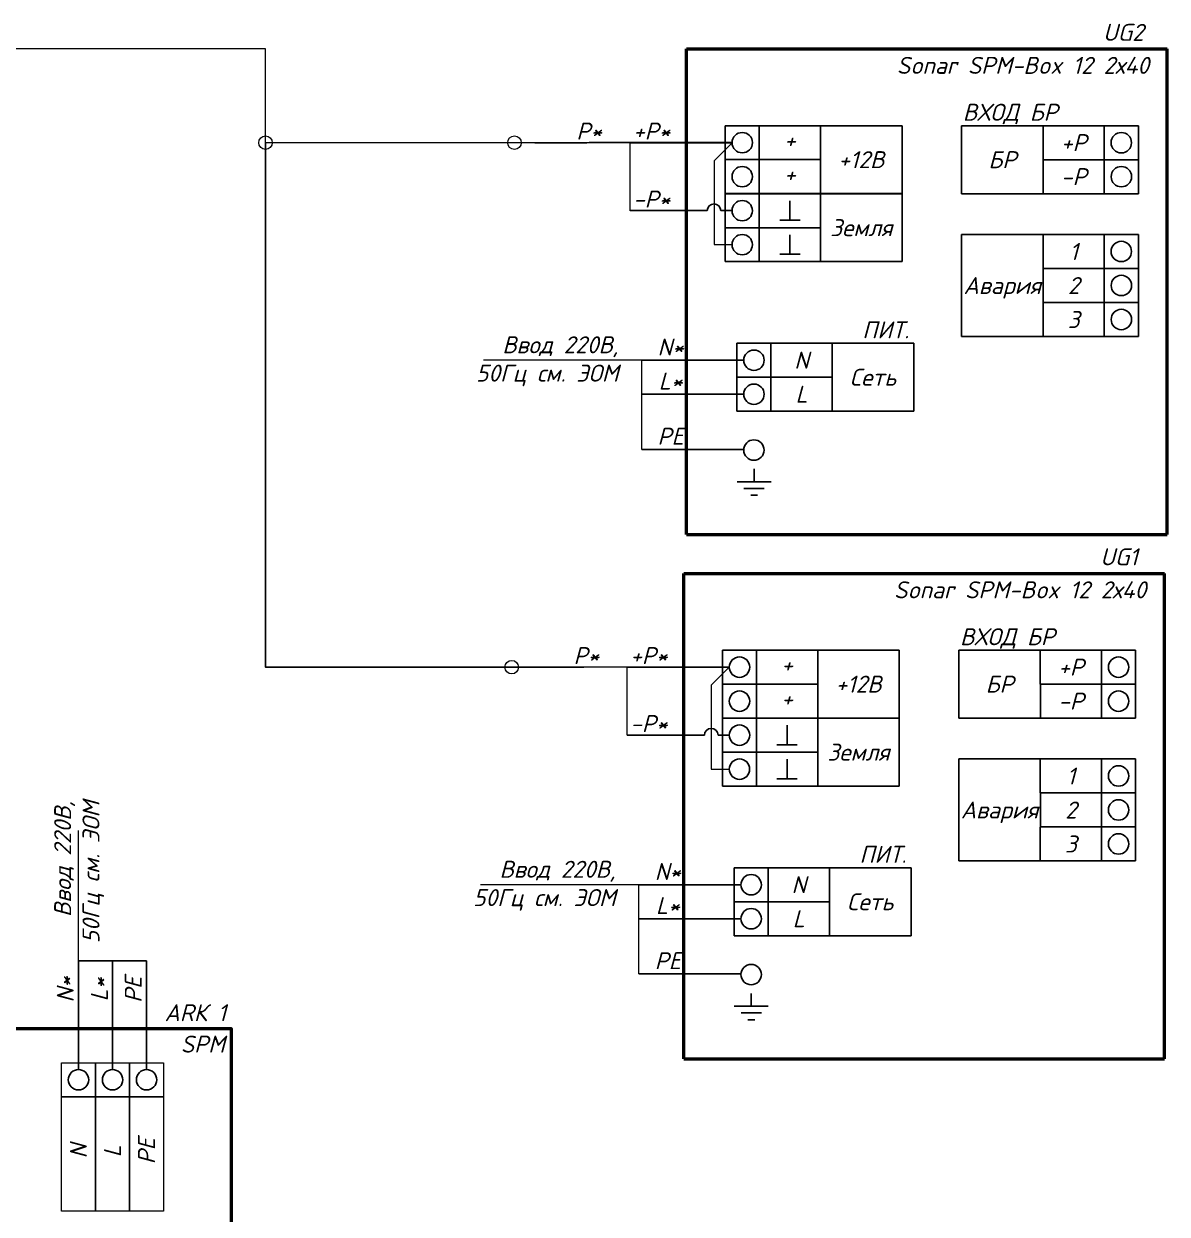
# Model space of a CAD drawing. Extents: x -152830 to 1281226, y -304852 to -2349.
# Drawn here: x 1110434 to 1127244, y -39169 to -21662 of the extents above; entities that cross this region are included whole.
import ezdxf
from ezdxf.enums import TextEntityAlignment as Align

# ---------------------------------------------------------------- set-up
doc = ezdxf.new("R2010")
doc.units = 0
doc.header["$LTSCALE"] = 100
doc.layers.get('Defpoints').update_dxf_attribs({"color": 42})
doc.layers.add('PDF _Текст', color=7, linetype='Continuous', true_color=0xb82d00)
doc.layers.add('Схемы подключ', color=7, linetype='Continuous', lineweight=15)
doc.styles.add('OlympDesign', font='isocpeui.ttf', dxfattribs={"height": 250})

msp = doc.modelspace()

# ---------------------------------------------------------------- linework, layer by layer
for p, q in [((1118709.675702, -23409.811454), (1117947.895425, -23409.811454)), ((1118668.801365, -31123.580233), (1117907.021088, -31123.580233))]:
    msp.add_line(p, q)
for points in [[(1117907.021088, -31123.580233), (1113987.550289, -31123.580233), (1113987.550289, -23409.811454)], [(1112238.3751, -35443.509627), (1111238.3751, -35443.509627)]]:
    msp.add_lwpolyline(points)
at = {"layer": 'Defpoints'}
msp.add_ray((0, -11682.243475), (1, 0), dxfattribs=at)
msp.add_ray((0, -11682.243475), (1, 0), dxfattribs=at)
at = {"layer": 'Схемы подключ'}
for p, q in [((1119315.201602, -23409.811454), (1118709.675702, -23409.811454)), ((1119346.772563, -23409.788206), (1118746.054808, -23409.788206)), ((1119347.033295, -23409.59854), (1118747.097737, -23409.59854)), ((1119347.293715, -24009.867229), (1119347.219307, -23409.788206)), ((1119347.40532, -24409.946256), (1119347.330912, -24009.867229)), ((1119518.085696, -26609.694966), (1117190.976093, -26609.694966)), ((1119518.271708, -27921.335827), (1119518.271708, -26609.884632)), ((1119274.327266, -31123.580233), (1118668.801365, -31123.580233)), ((1119305.898226, -31123.556985), (1118705.180472, -31123.556985)), ((1119306.158958, -31123.367319), (1118706.223401, -31123.367319)), ((1119306.233366, -31723.446342), (1119306.158958, -31123.367319)), ((1119306.344971, -32123.525369), (1119306.270563, -31723.446342)), ((1111238.3751, -35442.412123), (1111238.3751, -33524.651686)), ((1119477.211359, -34323.463745), (1117150.101757, -34323.463745)), ((1119477.211359, -35634.91494), (1119477.211359, -34323.463745))]:
    msp.add_line(p, q, dxfattribs=at)
at = {"layer": 'Схемы подключ', "color": 0, "lineweight": 25}
for p, q in [((1119345.990366, -23409.788206), (1120846.772563, -23409.788206)), ((1119347.033295, -23409.59854), (1120847.033295, -23409.59854)), ((1120481.59313, -24409.75659), (1119347.219307, -24409.75659)), ((1120847.219307, -24409.75659), (1120681.59312, -24409.75659)), ((1119517.564231, -26609.694966), (1121018.085696, -26609.694966)), ((1121018.085696, -27109.694966), (1119518.085696, -27109.694966)), ((1119518.085696, -27921.146161), (1121016.988192, -27921.146161)), ((1119305.11603, -31123.556985), (1120805.898226, -31123.556985)), ((1119306.158958, -31123.367319), (1120806.158958, -31123.367319)), ((1120440.718794, -32123.525369), (1119306.344971, -32123.525369)), ((1120806.344971, -32123.525369), (1120640.718784, -32123.525369)), ((1119476.689895, -34323.463745), (1120977.211359, -34323.463745)), ((1120977.211359, -34823.463745), (1119477.211359, -34823.463745)), ((1119477.211359, -35634.91494), (1120976.113855, -35634.91494))]:
    msp.add_line(p, q, dxfattribs=at)
at = {"layer": 'Схемы подключ', "lineweight": 25}
for p, q in [((1111238.3751, -35441.890659), (1111238.3751, -37042.228799)), ((1111738.3751, -37042.228799), (1111738.3751, -35443.509627)), ((1112238.3751, -35443.509627), (1112238.3751, -37042.228799))]:
    msp.add_line(p, q, dxfattribs=at)
at = {"layer": 'Схемы подключ'}
for points in [[(1118031.649728, -23409.811454), (1113987.550289, -23409.811454), (1113987.550289, -22030.442857), (1096922.117549, -22030.442857)], [(1120846.772563, -23409.788206), (1120581.593125, -23674.967643), (1120581.593125, -24909.853016), (1120846.90441, -24909.853016)], [(1120805.898226, -31123.556985), (1120540.718789, -31388.736422), (1120540.718789, -32623.621795), (1120806.030074, -32623.621795)]]:
    msp.add_lwpolyline(points, dxfattribs=at)
at = {"layer": 'Схемы подключ', "lineweight": 50}
for points in [[(1120177.609883, -22030.442857), (1127243.870615, -22030.442857)], [(1120177.941814, -29171.511066), (1120177.609883, -22030.442857)], [(1127244.202547, -29171.511066), (1127243.870615, -22030.442857)], [(1120177.941814, -29171.511066), (1127244.202547, -29171.511066)], [(1120136.735546, -29744.211636), (1127202.996278, -29744.211636)], [(1120137.067478, -36885.279845), (1120136.735546, -29744.211636)], [(1127203.32821, -36885.279845), (1127202.996278, -29744.211636)], [(1120137.067478, -36885.279845), (1127203.32821, -36885.279845)]]:
    msp.add_lwpolyline(points, dxfattribs=at)
at = {"layer": 'Схемы подключ', "color": 0, "lineweight": 25}
for points in [[(1120746.381433, -23159.694966), (1121246.642166, -23159.694966)], [(1120746.642166, -23159.694966), (1121246.902898, -23159.694966)], [(1120746.642166, -23159.694966), (1120746.642166, -23659.694966)], [(1120746.902898, -23159.694966), (1121247.16363, -23159.694966)], [(1120746.902898, -23159.694966), (1120746.902898, -23659.694966)], [(1121246.642166, -23159.694966), (1122146.642166, -23159.694966)], [(1121246.902898, -23159.694966), (1121246.902898, -23659.694966)], [(1123346.902898, -23159.694966), (1121246.902898, -23159.694966)], [(1121247.16363, -23159.694966), (1121247.16363, -23659.694966)], [(1122147.16363, -23159.694966), (1121247.16363, -23159.694966)], [(1122147.16363, -23659.694966), (1122147.16363, -23159.694966)], [(1123346.902898, -24159.694966), (1123346.902898, -23159.694966)], [(1124220.157274, -23159.853016), (1126320.157274, -23159.853016)], [(1124220.157274, -24159.853016), (1124220.157274, -23159.853016)], [(1125419.896542, -23659.853016), (1125419.896542, -23159.853016)], [(1125419.896542, -23159.853016), (1126319.896542, -23159.853016)], [(1126320.418006, -23159.853016), (1125420.418006, -23159.853016)], [(1126820.157274, -23159.853016), (1126319.896542, -23159.853016)], [(1126319.896542, -23159.853016), (1126319.896542, -23659.853016)], [(1126820.418006, -23159.853016), (1126320.157274, -23159.853016)], [(1126320.157274, -23159.853016), (1126320.157274, -23659.853016)], [(1126820.678739, -23159.853016), (1126320.418006, -23159.853016)], [(1126820.157274, -23159.853016), (1126820.157274, -23659.853016)], [(1126820.418006, -23159.853016), (1126820.418006, -23659.853016)], [(1120846.772563, -23409.788206), (1120581.593125, -23674.967643)], [(1120746.642166, -23659.694966), (1121246.902898, -23659.694966)], [(1120746.642166, -23659.694966), (1120746.642166, -24159.694966)], [(1120746.902898, -23659.694966), (1121247.16363, -23659.694966)], [(1121246.902898, -23659.694966), (1121246.902898, -24159.694966)], [(1122146.902898, -23659.694966), (1121246.902898, -23659.694966)], [(1121247.16363, -23659.694966), (1122147.16363, -23659.694966)], [(1122146.902898, -24159.694966), (1122146.902898, -23659.694966)], [(1126319.896542, -23659.853016), (1125419.896542, -23659.853016)], [(1125420.157274, -24159.853016), (1125420.157274, -23659.853016)], [(1125420.157274, -23659.853016), (1126320.157274, -23659.853016)], [(1126820.157274, -23659.853016), (1126319.896542, -23659.853016)], [(1126320.157274, -23659.853016), (1126320.157274, -24159.853016)], [(1126820.418006, -23659.853016), (1126320.157274, -23659.853016)], [(1126820.418006, -23659.853016), (1126820.418006, -24159.853016)], [(1120746.306714, -24159.853016), (1121246.567446, -24159.853016)], [(1120746.567446, -24159.853016), (1120746.567446, -24659.853016)], [(1120746.567446, -24159.853016), (1121246.828178, -24159.853016)], [(1120746.642166, -24159.694966), (1121246.902898, -24159.694966)], [(1120746.828178, -24159.853016), (1120746.828178, -24659.853016)], [(1120746.828178, -24159.853016), (1121247.08891, -24159.853016)], [(1120746.902898, -24159.694966), (1121247.16363, -24159.694966)], [(1121246.567446, -24159.853016), (1122146.567446, -24159.853016)], [(1123346.828178, -24159.853016), (1121246.828178, -24159.853016)], [(1121246.828178, -24159.853016), (1121246.828178, -24659.853016)], [(1121246.902898, -24159.694966), (1122146.902898, -24159.694966)], [(1121247.08891, -24159.853016), (1121247.08891, -24659.853016)], [(1122147.08891, -24159.853016), (1121247.08891, -24159.853016)], [(1122147.16363, -24159.694966), (1121247.16363, -24159.694966)], [(1122146.902898, -24159.694966), (1123346.902898, -24159.694966)], [(1122147.08891, -24659.853016), (1122147.08891, -24159.853016)], [(1123346.902898, -24159.694966), (1122147.16363, -24159.694966)], [(1123346.828178, -25159.853016), (1123346.828178, -24159.853016)], [(1124220.157274, -24159.853016), (1125419.896542, -24159.853016)], [(1125420.157274, -24159.853016), (1124220.157274, -24159.853016)], [(1124220.231994, -24160.011066), (1126320.231994, -24160.011066)], [(1125419.896542, -24159.853016), (1126319.896542, -24159.853016)], [(1125419.971262, -24160.011066), (1126319.971262, -24160.011066)], [(1126320.157274, -24159.853016), (1125420.157274, -24159.853016)], [(1126320.492726, -24160.011066), (1125420.492726, -24160.011066)], [(1126820.157274, -24159.853016), (1126319.896542, -24159.853016)], [(1126820.231994, -24160.011066), (1126319.971262, -24160.011066)], [(1126820.418006, -24159.853016), (1126320.157274, -24159.853016)], [(1126820.492726, -24160.011066), (1126320.231994, -24160.011066)], [(1126820.753458, -24160.011066), (1126320.492726, -24160.011066)], [(1121696.971262, -24551.011066), (1121696.971262, -24264.011066)], [(1120746.567446, -24659.853016), (1120746.567446, -25159.853016)], [(1120746.567446, -24659.853016), (1121246.828178, -24659.853016)], [(1120746.828178, -24659.853016), (1121247.08891, -24659.853016)], [(1121246.828178, -24659.853016), (1121246.828178, -25159.853016)], [(1122146.828178, -24659.853016), (1121246.828178, -24659.853016)], [(1121247.08891, -24659.853016), (1122147.08891, -24659.853016)], [(1121846.971262, -24551.011066), (1121546.971262, -24551.011066)], [(1122146.828178, -25159.853016), (1122146.828178, -24659.853016)], [(1121696.971262, -25051.011066), (1121696.971262, -24764.011066)], [(1124220.157274, -26260.169116), (1124220.157274, -24759.853016)], [(1124220.157274, -24759.853016), (1126320.157274, -24759.853016)], [(1125419.896542, -25259.853016), (1125419.896542, -24759.853016)], [(1125419.896542, -24759.853016), (1126319.896542, -24759.853016)], [(1126320.418007, -24759.853016), (1125420.418007, -24759.853016)], [(1126319.896542, -24759.853016), (1126319.896542, -25259.853016)], [(1126820.157274, -24759.853016), (1126319.896542, -24759.853016)], [(1126820.418007, -24759.853016), (1126320.157274, -24759.853016)], [(1126320.157274, -24759.853016), (1126320.157274, -25259.853016)], [(1126820.678739, -24759.853016), (1126320.418007, -24759.853016)], [(1126820.157274, -24759.853016), (1126820.157274, -25259.853016)], [(1126820.418007, -24759.853016), (1126820.418007, -25259.853016)], [(1120746.567446, -25159.853016), (1121246.828178, -25159.853016)], [(1120746.828178, -25159.853016), (1121247.08891, -25159.853016)], [(1121246.828178, -25159.853016), (1122146.828178, -25159.853016)], [(1122147.08891, -25159.853016), (1121247.08891, -25159.853016)], [(1121846.971262, -25051.011066), (1121546.971262, -25051.011066)], [(1122146.828178, -25159.853016), (1123346.828178, -25159.853016)], [(1123346.828178, -25159.853016), (1122147.08891, -25159.853016)], [(1126319.896542, -25259.853016), (1125419.896542, -25259.853016)], [(1125419.971262, -26260.169116), (1125420.157274, -25259.853016)], [(1125420.157274, -25259.853016), (1126320.157274, -25259.853016)], [(1126820.157274, -25259.853016), (1126319.896542, -25259.853016)], [(1126820.418007, -25259.853016), (1126320.157274, -25259.853016)], [(1126320.157274, -25259.853016), (1126320.157274, -25759.853016)], [(1126820.418007, -25259.853016), (1126820.418007, -25759.853016)], [(1125419.896542, -25759.853016), (1126319.896542, -25759.853016)], [(1125419.971262, -25760.011066), (1126319.971262, -25760.011066)], [(1126320.157274, -25759.853016), (1125420.157274, -25759.853016)], [(1126320.492726, -25760.011066), (1125420.492726, -25760.011066)], [(1126820.157274, -25759.853016), (1126319.896542, -25759.853016)], [(1126820.231994, -25760.011066), (1126319.971262, -25760.011066)], [(1126820.418007, -25759.853016), (1126320.157274, -25759.853016)], [(1126320.157274, -25760.011066), (1126320.157274, -26260.011066)], [(1126820.492726, -25760.011066), (1126320.231994, -25760.011066)], [(1126820.753458, -25760.011066), (1126320.492726, -25760.011066)], [(1126820.418007, -25760.011066), (1126820.418007, -26260.011066)], [(1124220.231994, -26260.169116), (1126320.231994, -26260.169116)], [(1125419.896542, -26260.011066), (1126319.896542, -26260.011066)], [(1125419.971262, -26260.169116), (1126319.971262, -26260.169116)], [(1126320.157274, -26260.011066), (1125420.157274, -26260.011066)], [(1126320.492726, -26260.169116), (1125420.492726, -26260.169116)], [(1126820.157274, -26260.011066), (1126319.896542, -26260.011066)], [(1126820.231994, -26260.169116), (1126319.971262, -26260.169116)], [(1126820.418007, -26260.011066), (1126320.157274, -26260.011066)], [(1126820.492726, -26260.169116), (1126320.231994, -26260.169116)], [(1126820.753458, -26260.169116), (1126320.492726, -26260.169116)], [(1120918.476794, -26359.694966), (1121418.737526, -26359.694966)], [(1120918.737526, -26359.694966), (1120918.737526, -26859.694966)], [(1120918.737526, -26359.694966), (1121418.998258, -26359.694966)], [(1120918.998258, -26359.694966), (1120918.998258, -26859.694966)], [(1120918.998258, -26359.694966), (1121419.25899, -26359.694966)], [(1121418.737526, -26359.694966), (1122318.737526, -26359.694966)], [(1123518.998258, -26359.694966), (1121418.998258, -26359.694966)], [(1121418.998258, -26359.694966), (1121418.998258, -26859.694966)], [(1122319.25899, -26359.694966), (1121419.25899, -26359.694966)], [(1121419.25899, -26359.694966), (1121419.25899, -26859.694966)], [(1122319.25899, -26859.694966), (1122319.25899, -26359.694966)], [(1123518.998258, -27359.694966), (1123518.998258, -26359.694966)], [(1120918.737526, -26859.694966), (1121418.998258, -26859.694966)], [(1120918.737526, -26859.694966), (1120918.737526, -27359.694966)], [(1120918.998258, -26859.694966), (1121419.25899, -26859.694966)], [(1122318.998258, -26859.694966), (1121418.998258, -26859.694966)], [(1121418.998258, -26859.694966), (1121418.998258, -27359.694966)], [(1121419.25899, -26859.694966), (1122319.25899, -26859.694966)], [(1122318.998258, -27359.694966), (1122318.998258, -26859.694966)], [(1120918.402074, -27359.853016), (1121418.662806, -27359.853016)], [(1120918.662806, -27359.853016), (1121418.923539, -27359.853016)], [(1120918.737526, -27359.694966), (1121418.998258, -27359.694966)], [(1120918.923539, -27359.853016), (1121419.184271, -27359.853016)], [(1120918.998258, -27359.694966), (1121419.25899, -27359.694966)], [(1121418.662806, -27359.853016), (1122318.662806, -27359.853016)], [(1123518.923539, -27359.853016), (1121418.923539, -27359.853016)], [(1121418.998258, -27359.694966), (1122318.998258, -27359.694966)], [(1122319.184271, -27359.853016), (1121419.184271, -27359.853016)], [(1122319.25899, -27359.694966), (1121419.25899, -27359.694966)], [(1122318.998258, -27359.694966), (1123518.998258, -27359.694966)], [(1123518.998258, -27359.694966), (1122319.25899, -27359.694966)], [(1121170.588087, -28395.694966), (1121170.588087, -28208.694966)], [(1120920.588087, -28395.694966), (1121420.588087, -28395.694966)], [(1121020.588087, -28495.694966), (1121320.588087, -28495.694966)], [(1121120.588087, -28595.694966), (1121220.588087, -28595.694966)], [(1120705.507097, -30873.463745), (1121205.767829, -30873.463745)], [(1120705.767829, -30873.463745), (1121206.028561, -30873.463745)], [(1120705.767829, -30873.463745), (1120705.767829, -31373.463745)], [(1120706.028561, -30873.463745), (1121206.289293, -30873.463745)], [(1120706.028561, -30873.463745), (1120706.028561, -31373.463745)], [(1121205.767829, -30873.463745), (1122105.767829, -30873.463745)], [(1121206.028561, -30873.463745), (1121206.028561, -31373.463745)], [(1123306.028561, -30873.463745), (1121206.028561, -30873.463745)], [(1121206.289293, -30873.463745), (1121206.289293, -31373.463745)], [(1122106.289293, -30873.463745), (1121206.289293, -30873.463745)], [(1122106.289293, -31373.463745), (1122106.289293, -30873.463745)], [(1123306.028561, -31873.463745), (1123306.028561, -30873.463745)], [(1124179.282938, -30873.621795), (1126279.282938, -30873.621795)], [(1124179.282938, -31873.621795), (1124179.282938, -30873.621795)], [(1125379.022206, -31373.621795), (1125379.022206, -30873.621795)], [(1125379.022206, -30873.621795), (1126279.022206, -30873.621795)], [(1126279.54367, -30873.621795), (1125379.54367, -30873.621795)], [(1126779.282938, -30873.621795), (1126279.022206, -30873.621795)], [(1126279.022206, -30873.621795), (1126279.022206, -31373.621795)], [(1126779.54367, -30873.621795), (1126279.282938, -30873.621795)], [(1126279.282938, -30873.621795), (1126279.282938, -31373.621795)], [(1126779.804402, -30873.621795), (1126279.54367, -30873.621795)], [(1126779.282938, -30873.621795), (1126779.282938, -31373.621795)], [(1126779.54367, -30873.621795), (1126779.54367, -31373.621795)], [(1120805.898226, -31123.556985), (1120540.718789, -31388.736422)], [(1120705.767829, -31373.463745), (1121206.028561, -31373.463745)], [(1120705.767829, -31373.463745), (1120705.767829, -31873.463745)], [(1120706.028561, -31373.463745), (1121206.289293, -31373.463745)], [(1121206.028561, -31373.463745), (1121206.028561, -31873.463745)], [(1122106.028561, -31373.463745), (1121206.028561, -31373.463745)], [(1121206.289293, -31373.463745), (1122106.289293, -31373.463745)], [(1122106.028561, -31873.463745), (1122106.028561, -31373.463745)], [(1126279.022206, -31373.621795), (1125379.022206, -31373.621795)], [(1125379.282938, -31873.621795), (1125379.282938, -31373.621795)], [(1125379.282938, -31373.621795), (1126279.282938, -31373.621795)], [(1126779.282938, -31373.621795), (1126279.022206, -31373.621795)], [(1126279.282938, -31373.621795), (1126279.282938, -31873.621795)], [(1126779.54367, -31373.621795), (1126279.282938, -31373.621795)], [(1126779.54367, -31373.621795), (1126779.54367, -31873.621795)], [(1120705.432377, -31873.621795), (1121205.693109, -31873.621795)], [(1120705.693109, -31873.621795), (1120705.693109, -32373.621795)], [(1120705.693109, -31873.621795), (1121205.953842, -31873.621795)], [(1120705.767829, -31873.463745), (1121206.028561, -31873.463745)], [(1120705.953842, -31873.621795), (1120705.953842, -32373.621795)], [(1120705.953842, -31873.621795), (1121206.214574, -31873.621795)], [(1120706.028561, -31873.463745), (1121206.289293, -31873.463745)], [(1121205.693109, -31873.621795), (1122105.693109, -31873.621795)], [(1123305.953842, -31873.621795), (1121205.953842, -31873.621795)], [(1121205.953842, -31873.621795), (1121205.953842, -32373.621795)], [(1121206.028561, -31873.463745), (1122106.028561, -31873.463745)], [(1121206.214574, -31873.621795), (1121206.214574, -32373.621795)], [(1122106.214574, -31873.621795), (1121206.214574, -31873.621795)], [(1122106.289293, -31873.463745), (1121206.289293, -31873.463745)], [(1121656.096925, -32264.779845), (1121656.096925, -31977.779845)], [(1122106.028561, -31873.463745), (1123306.028561, -31873.463745)], [(1122106.214574, -32373.621795), (1122106.214574, -31873.621795)], [(1123306.028561, -31873.463745), (1122106.289293, -31873.463745)], [(1123305.953842, -32873.621795), (1123305.953842, -31873.621795)], [(1124179.282938, -31873.621795), (1125379.022206, -31873.621795)], [(1125379.282938, -31873.621795), (1124179.282938, -31873.621795)], [(1124179.357658, -31873.779845), (1126279.357658, -31873.779845)], [(1125379.022206, -31873.621795), (1126279.022206, -31873.621795)], [(1125379.096925, -31873.779845), (1126279.096925, -31873.779845)], [(1126279.282938, -31873.621795), (1125379.282938, -31873.621795)], [(1126279.61839, -31873.779845), (1125379.61839, -31873.779845)], [(1126779.282938, -31873.621795), (1126279.022206, -31873.621795)], [(1126779.357658, -31873.779845), (1126279.096925, -31873.779845)], [(1126779.54367, -31873.621795), (1126279.282938, -31873.621795)], [(1126779.61839, -31873.779845), (1126279.357658, -31873.779845)], [(1126779.879122, -31873.779845), (1126279.61839, -31873.779845)], [(1120705.693109, -32373.621795), (1120705.693109, -32873.621795)], [(1120705.693109, -32373.621795), (1121205.953842, -32373.621795)], [(1120705.953842, -32373.621795), (1121206.214574, -32373.621795)], [(1121205.953842, -32373.621795), (1121205.953842, -32873.621795)], [(1122105.953842, -32373.621795), (1121205.953842, -32373.621795)], [(1121206.214574, -32373.621795), (1122106.214574, -32373.621795)], [(1121806.096925, -32264.779845), (1121506.096925, -32264.779845)], [(1122105.953842, -32873.621795), (1122105.953842, -32373.621795)], [(1121656.096925, -32764.779845), (1121656.096925, -32477.779845)], [(1124179.282938, -33973.937895), (1124179.282938, -32473.621795)], [(1124179.282938, -32473.621795), (1126279.282938, -32473.621795)], [(1125379.022206, -32973.621795), (1125379.022206, -32473.621795)], [(1125379.022206, -32473.621795), (1126279.022206, -32473.621795)], [(1126279.54367, -32473.621795), (1125379.54367, -32473.621795)], [(1126279.022206, -32473.621795), (1126279.022206, -32973.621795)], [(1126779.282938, -32473.621795), (1126279.022206, -32473.621795)], [(1126779.54367, -32473.621795), (1126279.282938, -32473.621795)], [(1126279.282938, -32473.621795), (1126279.282938, -32973.621795)], [(1126779.804402, -32473.621795), (1126279.54367, -32473.621795)], [(1126779.282938, -32473.621795), (1126779.282938, -32973.621795)], [(1126779.54367, -32473.621795), (1126779.54367, -32973.621795)], [(1120705.693109, -32873.621795), (1121205.953842, -32873.621795)], [(1120705.953842, -32873.621795), (1121206.214574, -32873.621795)], [(1121205.953842, -32873.621795), (1122105.953842, -32873.621795)], [(1122106.214574, -32873.621795), (1121206.214574, -32873.621795)], [(1121806.096925, -32764.779845), (1121506.096925, -32764.779845)], [(1122105.953842, -32873.621795), (1123305.953842, -32873.621795)], [(1123305.953842, -32873.621795), (1122106.214574, -32873.621795)], [(1126279.022206, -32973.621795), (1125379.022206, -32973.621795)], [(1125379.096925, -33973.937895), (1125379.282938, -32973.621795)], [(1125379.282938, -32973.621795), (1126279.282938, -32973.621795)], [(1126779.282938, -32973.621795), (1126279.022206, -32973.621795)], [(1126779.54367, -32973.621795), (1126279.282938, -32973.621795)], [(1126279.282938, -32973.621795), (1126279.282938, -33473.621795)], [(1126779.54367, -32973.621795), (1126779.54367, -33473.621795)], [(1125379.022206, -33473.621795), (1126279.022206, -33473.621795)], [(1125379.096925, -33473.779845), (1126279.096925, -33473.779845)], [(1126279.282938, -33473.621795), (1125379.282938, -33473.621795)], [(1126279.61839, -33473.779845), (1125379.61839, -33473.779845)], [(1126779.282938, -33473.621795), (1126279.022206, -33473.621795)], [(1126779.357658, -33473.779845), (1126279.096925, -33473.779845)], [(1126779.54367, -33473.621795), (1126279.282938, -33473.621795)], [(1126279.282938, -33473.779845), (1126279.282938, -33973.779845)], [(1126779.61839, -33473.779845), (1126279.357658, -33473.779845)], [(1126779.879122, -33473.779845), (1126279.61839, -33473.779845)], [(1126779.54367, -33473.779845), (1126779.54367, -33973.779845)], [(1120877.602457, -34073.463745), (1121377.86319, -34073.463745)], [(1120877.86319, -34073.463745), (1120877.86319, -34573.463745)], [(1120877.86319, -34073.463745), (1121378.123922, -34073.463745)], [(1120878.123922, -34073.463745), (1120878.123922, -34573.463745)], [(1120878.123922, -34073.463745), (1121378.384654, -34073.463745)], [(1121377.86319, -34073.463745), (1122277.86319, -34073.463745)], [(1123478.123922, -34073.463745), (1121378.123922, -34073.463745)], [(1121378.123922, -34073.463745), (1121378.123922, -34573.463745)], [(1122278.384654, -34073.463745), (1121378.384654, -34073.463745)], [(1121378.384654, -34073.463745), (1121378.384654, -34573.463745)], [(1122278.384654, -34573.463745), (1122278.384654, -34073.463745)], [(1123478.123922, -35073.463745), (1123478.123922, -34073.463745)], [(1124179.357658, -33973.937895), (1126279.357658, -33973.937895)], [(1125379.022206, -33973.779845), (1126279.022206, -33973.779845)], [(1125379.096925, -33973.937895), (1126279.096925, -33973.937895)], [(1126279.282938, -33973.779845), (1125379.282938, -33973.779845)], [(1126279.61839, -33973.937895), (1125379.61839, -33973.937895)], [(1126779.282938, -33973.779845), (1126279.022206, -33973.779845)], [(1126779.357658, -33973.937895), (1126279.096925, -33973.937895)], [(1126779.54367, -33973.779845), (1126279.282938, -33973.779845)], [(1126779.61839, -33973.937895), (1126279.357658, -33973.937895)], [(1126779.879122, -33973.937895), (1126279.61839, -33973.937895)], [(1120877.86319, -34573.463745), (1121378.123922, -34573.463745)], [(1120877.86319, -34573.463745), (1120877.86319, -35073.463745)], [(1120878.123922, -34573.463745), (1121378.384654, -34573.463745)], [(1122278.123922, -34573.463745), (1121378.123922, -34573.463745)], [(1121378.123922, -34573.463745), (1121378.123922, -35073.463745)], [(1121378.384654, -34573.463745), (1122278.384654, -34573.463745)], [(1122278.123922, -35073.463745), (1122278.123922, -34573.463745)], [(1120877.527738, -35073.621795), (1121377.78847, -35073.621795)], [(1120877.78847, -35073.621795), (1121378.049202, -35073.621795)], [(1120877.86319, -35073.463745), (1121378.123922, -35073.463745)], [(1120878.049202, -35073.621795), (1121378.309934, -35073.621795)], [(1120878.123922, -35073.463745), (1121378.384654, -35073.463745)], [(1121377.78847, -35073.621795), (1122277.78847, -35073.621795)], [(1123478.049202, -35073.621795), (1121378.049202, -35073.621795)], [(1121378.123922, -35073.463745), (1122278.123922, -35073.463745)], [(1122278.309934, -35073.621795), (1121378.309934, -35073.621795)], [(1122278.384654, -35073.463745), (1121378.384654, -35073.463745)], [(1122278.123922, -35073.463745), (1123478.123922, -35073.463745)], [(1123478.123922, -35073.463745), (1122278.384654, -35073.463745)], [(1121129.71375, -36109.463745), (1121129.71375, -35922.463745)], [(1120879.71375, -36109.463745), (1121379.71375, -36109.463745)], [(1120979.71375, -36209.463745), (1121279.71375, -36209.463745)], [(1121079.71375, -36309.463745), (1121179.71375, -36309.463745)]]:
    msp.add_lwpolyline(points, dxfattribs=at)
for points in [[(1120847.033264, -23409.694966, 1), (1121147.033264, -23409.694966, 1)], [(1126420.026908, -23409.853016, 1), (1126720.026908, -23409.853016, 1)], [(1120846.772532, -23909.694966, 1), (1121146.772532, -23909.694966, 1)], [(1126420.28764, -23909.853016, 1), (1126720.28764, -23909.853016, 1)], [(1120846.958544, -24409.853016, 1), (1121146.958544, -24409.853016, 1)], [(1120846.697812, -24909.853016, 1), (1121146.697812, -24909.853016, 1)], [(1126720.026908, -25009.853016, -1), (1126420.026908, -25009.853016, -1)], [(1126720.28764, -25509.853016, -1), (1126420.28764, -25509.853016, -1)], [(1126720.28764, -26010.011066, -1), (1126420.28764, -26010.011066, -1)], [(1121319.128624, -26609.694966, -1), (1121019.128624, -26609.694966, -1)], [(1121318.867892, -27109.694966, -1), (1121018.867892, -27109.694966, -1)], [(1121318.327354, -27930.694966, -1), (1121018.327354, -27930.694966, -1)], [(1120806.158927, -31123.463745, 1), (1121106.158927, -31123.463745, 1)], [(1126379.152572, -31123.621795, 1), (1126679.152572, -31123.621795, 1)], [(1120805.898195, -31623.463745, 1), (1121105.898195, -31623.463745, 1)], [(1126379.413304, -31623.621795, 1), (1126679.413304, -31623.621795, 1)], [(1120806.084208, -32123.621795, 1), (1121106.084208, -32123.621795, 1)], [(1120805.823475, -32623.621795, 1), (1121105.823475, -32623.621795, 1)], [(1126679.152572, -32723.621795, -1), (1126379.152572, -32723.621795, -1)], [(1126679.413304, -33223.621795, -1), (1126379.413304, -33223.621795, -1)], [(1126679.413304, -33723.779845, -1), (1126379.413304, -33723.779845, -1)], [(1121278.254288, -34323.463745, -1), (1120978.254288, -34323.463745, -1)], [(1121277.993556, -34823.463745, -1), (1120977.993556, -34823.463745, -1)], [(1121277.453018, -35644.463745, -1), (1120977.453018, -35644.463745, -1)]]:
    msp.add_lwpolyline(points, format="xyb", close=True, dxfattribs=at)
at = {"layer": 'Схемы подключ', "lineweight": 50}
msp.add_lwpolyline([(1087488.3751, -36442.151391), (1087488.3751, -43804.160107), (1113488.3751, -43804.160107), (1113488.3751, -36442.151391)], close=True, dxfattribs=at)
at = {"layer": 'Схемы подключ'}
for points in [[(1110988.3751, -37442.412123), (1110988.3751, -36942.412123), (1111488.3751, -36942.412123), (1111488.3751, -37442.412123)], [(1111488.3751, -37442.412123), (1111488.3751, -36942.412123), (1111988.3751, -36942.412123), (1111988.3751, -37442.412123)], [(1111988.3751, -37442.412123), (1111988.3751, -36942.412123), (1112488.3751, -36942.412123), (1112488.3751, -37442.412123)], [(1111488.3751, -39125.68277), (1110988.3751, -39125.68277), (1110988.3751, -37442.412123), (1111488.3751, -37442.412123)], [(1111988.3751, -39125.68277), (1111488.3751, -39125.68277), (1111488.3751, -37442.412123), (1111988.3751, -37442.412123)], [(1112488.3751, -39125.68277), (1111988.3751, -39125.68277), (1111988.3751, -37442.412123), (1112488.3751, -37442.412123)]]:
    msp.add_lwpolyline(points, close=True, dxfattribs=at)
at = {"layer": 'Схемы подключ', "lineweight": 25}
for points in [[(1111388.790842, -37192.228223, 1), (1111088.790842, -37192.228223, 1)], [(1111888.790842, -37192.228223, 1), (1111588.790842, -37192.228223, 1)], [(1112388.790842, -37192.228223, 1), (1112088.790842, -37192.228223, 1)]]:
    msp.add_lwpolyline(points, format="xyb", close=True, dxfattribs=at)
at = {"layer": 'Схемы подключ'}
for centre in [(1113987.550289, -23409.811454), (1117647.995659, -23409.811454), (1117607.121323, -31123.580233)]:
    msp.add_circle(centre, 100, dxfattribs=at)
at = {"layer": 'Схемы подключ', "color": 0, "lineweight": 25}
for centre in [(1120581.593125, -24409.788206), (1120540.718789, -32123.556985)]:
    msp.add_arc(centre, 100, 0.0181145958, 179.9818854042, dxfattribs=at)

# ---------------------------------------------------------------- texts
at = {"layer": 'PDF _Текст', "char_height": 250, "width": 2409.2988173, "attachment_point": 9, "style": 'OlympDesign'}
for insert in [(1119177.99728, -26992.171804), (1119136.415466, -34705.750917)]:
    msp.add_mtext('Ввод 220В,\\P 50Гц см. ЭОМ', dxfattribs=dict(at, insert=insert))
at = {"layer": 'PDF _Текст', "insert": (1111615.022415, -33089.866119), "char_height": 250, "width": 2409.2988173, "attachment_point": 9, "rotation": 90, "style": 'OlympDesign'}
msp.add_mtext('Ввод 220В,\\P 50Гц см. ЭОМ', dxfattribs=at)
at = {"layer": 'Схемы подключ', "color": 7, "style": 'OlympDesign'}
for s, p in [('UG2', (1126300.36131, -21912.430721)), ('Sonar SPM-Box 12 2х40', (1123268.823085, -22397.67651)), ('UG1', (1126259.486973, -29626.1995)), ('Sonar SPM-Box 12 2х40', (1123227.948749, -30111.445289))]:
    msp.add_text(s, height=250, dxfattribs=at).set_placement(p)
at = {"layer": 'Схемы подключ', "color": 0, "lineweight": 25, "style": 'OlympDesign'}
for p in [(1124238.928246, -23087.327116), (1124198.053909, -30801.095895)]:
    msp.add_text('ВХОД БР', height=250, dxfattribs=at).set_placement(p)
at = {"layer": 'Схемы подключ', "style": 'OlympDesign'}
for p in [(1118933.321285, -23364.642796), (1118892.446948, -31078.411575)]:
    msp.add_text('P*', height=250, dxfattribs=at).set_placement(p, align=Align.RIGHT)
at = {"layer": 'Схемы подключ', "lineweight": 0, "style": 'OlympDesign'}
for s, p in [('+P*', (1119664.778523, -23364.642796)), ('-P*', (1119664.716344, -24364.61118)), ('+P*', (1119623.904186, -31078.411575)), ('-P*', (1119623.842008, -32078.379959))]:
    msp.add_text(s, height=250, dxfattribs=at).set_placement(p, align=Align.CENTER)
at = {"layer": 'Схемы подключ', "color": 0, "lineweight": 25, "style": 'OlympDesign'}
for s, p in [('+Р', (1125870.418006, -23409.694916)), ('+', (1121696.597706, -23371.948209)), ('+12В', (1122746.902898, -23659.694966)), ('БР', (1124820.026908, -23659.853016)), ('-Р', (1125870.157274, -23909.694966)), ('+', (1121696.597706, -23871.948209)), ('Земля', (1122747.033264, -24659.853016)), ('1', (1125870.418006, -25010.935193)), ('Авария', (1124820.086625, -25509.932041)), ('2', (1125870.418006, -25510.935193)), ('3', (1125869.971262, -26011.093243)), ('+', (1121655.72337, -31085.716988)), ('+Р', (1125829.54367, -31123.463695)), ('+12В', (1122706.028561, -31373.463745)), ('БР', (1124779.152572, -31373.621795)), ('-Р', (1125829.282938, -31623.463745)), ('+', (1121655.72337, -31585.716988)), ('Земля', (1122706.158927, -32373.621795)), ('1', (1125829.54367, -32724.703972)), ('Авария', (1124779.212288, -33223.70082)), ('2', (1125829.54367, -33224.703972)), ('3', (1125829.096925, -33724.862022))]:
    msp.add_text(s, height=250, dxfattribs=at).set_placement(p, align=Align.MIDDLE_CENTER)
for p in [(1122760.777287, -26287.169066), (1122719.90295, -34000.937845)]:
    msp.add_text('ПИТ.', height=250, rotation=360, dxfattribs=at).set_placement(p)
at = {"layer": 'Схемы подключ', "color": 0, "lineweight": 0, "style": 'OlympDesign'}
for s, p in [('N*', (1119942.853073, -26415.88282)), ('L*', (1119942.853073, -26915.88282)), ('PE', (1119943.374537, -27727.334015)), ('N*', (1119901.978736, -34129.651599)), ('L*', (1119901.978736, -34629.651599)), ('PE', (1119902.5002, -35441.102794))]:
    msp.add_text(s, height=250, rotation=360, dxfattribs=at).set_placement(p, align=Align.MIDDLE_CENTER)
at = {"layer": 'Схемы подключ', "color": 0, "lineweight": 25, "style": 'OlympDesign'}
for s, p in [('N', (1121868.737526, -26609.694966)), ('Сеть', (1122918.998258, -26859.694966)), ('L', (1121868.998258, -27109.694966)), ('N', (1121827.86319, -34323.463745)), ('Сеть', (1122878.123922, -34573.463745)), ('L', (1121828.123922, -34823.463745))]:
    msp.add_text(s, height=250, rotation=360, dxfattribs=at).set_placement(p, align=Align.MIDDLE_CENTER)
at = {"layer": 'Схемы подключ', "lineweight": 0, "style": 'OlympDesign'}
for s, p in [('N*', (1111044.562954, -35864.149197)), ('L*', (1111544.562954, -35864.149197)), ('PE', (1112044.562954, -35868.798468)), ('N', (1111238.3751, -38242.505927)), ('L', (1111738.3751, -38242.505927)), ('PE', (1112238.3751, -38242.505927))]:
    msp.add_text(s, height=250, rotation=90, dxfattribs=at).set_placement(p, align=Align.MIDDLE_CENTER)
at = {"layer": 'Схемы подключ', "style": 'OlympDesign'}
msp.add_text('АRК 1 ', height=250, dxfattribs=at).set_placement((1113568.820636, -36405.510962), align=Align.BOTTOM_RIGHT)
msp.add_text('SPM', height=250, dxfattribs=at).set_placement((1113388.375067, -36542.710989), align=Align.TOP_RIGHT)

doc.saveas('drawing.dxf')
